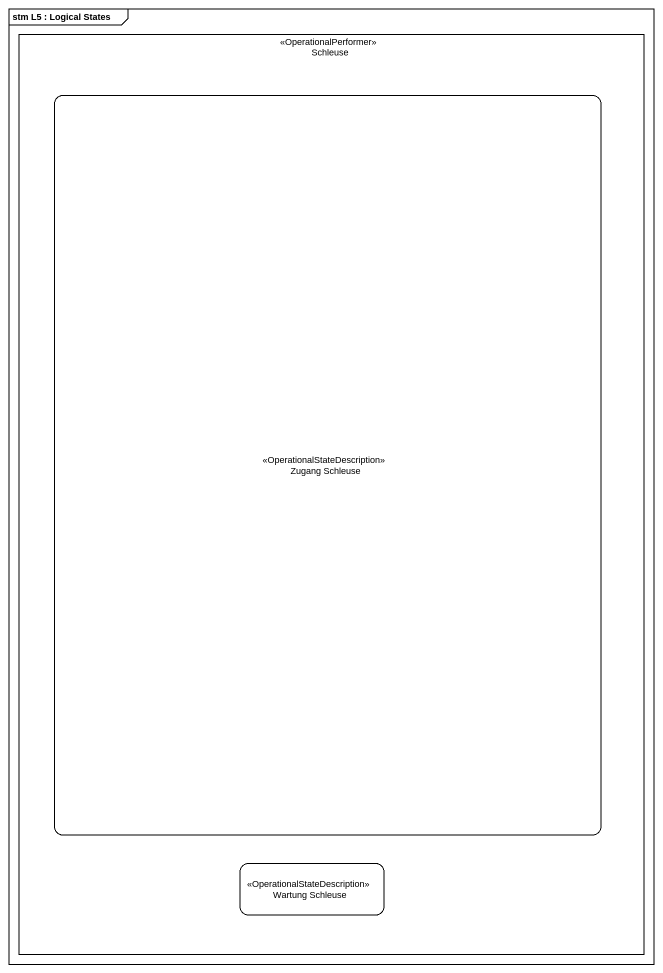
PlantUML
@startuml
mainframe stm L5 : Logical States
hide empty description
state Schleuse <<OperationalPerformer>> {
  state "Zugang Schleuse" as Zugang_Schleuse <<OperationalStateDescription>>
  state "Wartung Schleuse" as Wartung_Schleuse <<OperationalStateDescription>>
}
@enduml
